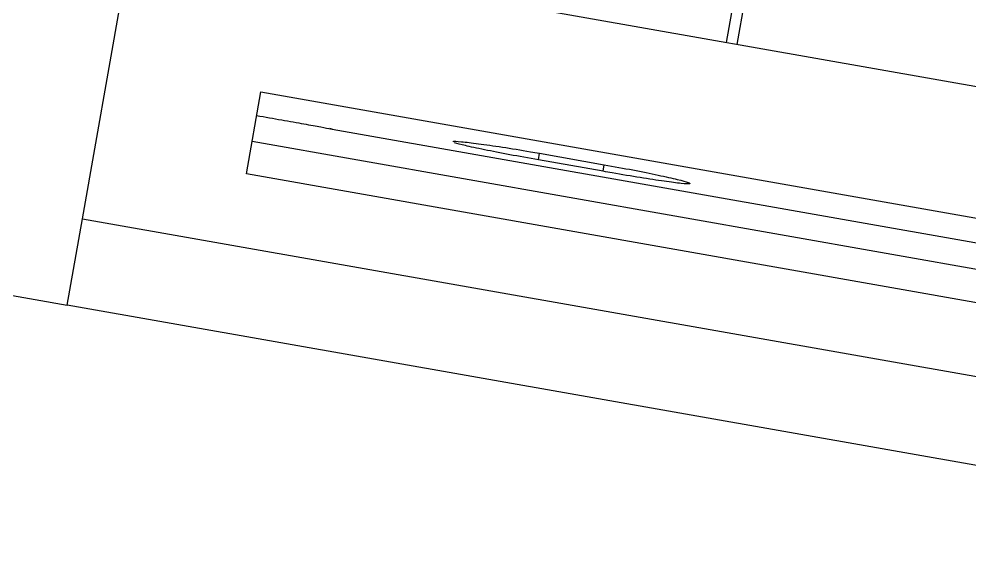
# Model space of a CAD drawing. Header units: millimetres. Extents: x -294 to 2792, y 5 to 1659.
# Drawn here: x -174.02 to -165.35, y 551.86 to 556.69 of the extents above; entities that cross this region are included whole.
import ezdxf

# ---------------------------------------------------------------- set-up
doc = ezdxf.new("R2010")
doc.units = ezdxf.units.MM
doc.layers.get('0').update_dxf_attribs({"lineweight": 18})

msp = doc.modelspace()

# ---------------------------------------------------------------- linework, layer by layer
at = {"color": 7, "linetype": 'Continuous', "lineweight": 25}
for p, q in [((-166.876, 560.4312), (-167.5741, 556.4723)), ((-173.442, 554.8668), (-172.9905, 557.4273)), ((-160.385, 555.2046), (-172.9905, 557.4273)), ((-167.4061, 556.8488), (-167.4756, 556.4549)), ((-171.9485, 555.2744), (-171.8167, 556.0221)), ((-171.8167, 556.0221), (-161.9686, 554.2857)), ((-171.1655, 555.6839), (-171.1868, 555.6878)), ((-171.1655, 555.6839), (-162.0068, 554.069)), ((-162.0484, 553.8334), (-171.8964, 555.5699)), ((-169.2858, 555.4029), (-169.2752, 555.463)), ((-169.2752, 555.463), (-168.6843, 555.3588)), ((-168.6949, 555.2987), (-169.2858, 555.4029)), ((-168.6949, 555.2987), (-168.6843, 555.3588)), ((-162.1005, 553.538), (-171.9485, 555.2744)), ((-173.5809, 554.079), (-173.442, 554.8668)), ((-173.442, 554.8668), (-160.8365, 552.6441)), ((-175.1566, 554.3568), (-173.5809, 554.079)), ((-160.9754, 551.8563), (-173.5809, 554.079))]:
    msp.add_line(p, q, dxfattribs=at)
for points, knots in [([(-171.8545, 555.8079), (-171.777, 555.7941), (-171.622, 555.7667), (-171.4156, 555.7295), (-171.2598, 555.7012), (-171.1773, 555.6861), (-171.1689, 555.6845), (-171.1655, 555.6839)], [0, 0, 0, 0, 0.1502845, 0.300569, 0.4508557, 0.6011438, 0.7000058, 0.7000058, 0.7000058, 0.7000058]), ([(-170.0588, 555.5673), (-170.0613, 555.5689), (-170.0713, 555.5752), (-169.9966, 555.5706), (-169.8426, 555.5531), (-169.6194, 555.5208), (-169.4186, 555.4881), (-169.3028, 555.4679), (-169.2752, 555.463)], [0, 0, 0, 0, 0.0601408, 0.2362303, 0.4123395, 0.5883664, 0.7642351, 0.8192246, 0.8192246, 0.8192246, 0.8192246]), ([(-169.2858, 555.4029), (-169.3744, 555.4187), (-169.5516, 555.4505), (-169.7852, 555.4962), (-169.9683, 555.5352), (-170.0232, 555.5511), (-170.0507, 555.5591)], [0, 0, 0, 0, 0.1952214, 0.3904417, 0.5856971, 0.7810427, 0.7810427, 0.7810427, 0.7810427]), ([(-168.6843, 555.3588), (-168.5958, 555.3428), (-168.4189, 555.3108), (-168.1843, 555.2632), (-168.0066, 555.2229), (-167.9057, 555.1945), (-167.8931, 555.1816), (-167.9704, 555.1856), (-168.1289, 555.2059), (-168.3504, 555.2399), (-168.5514, 555.2735), (-168.6672, 555.2938), (-168.6949, 555.2987)], [0, 0, 0, 0, 0.174275, 0.348547, 0.522908, 0.697433, 0.872075, 1.046733, 1.221323, 1.39581, 1.570204, 1.624885, 1.624885, 1.624885, 1.624885])]:
    msp.add_open_spline(points, degree=3, knots=knots, dxfattribs=at)

doc.saveas('drawing.dxf')
